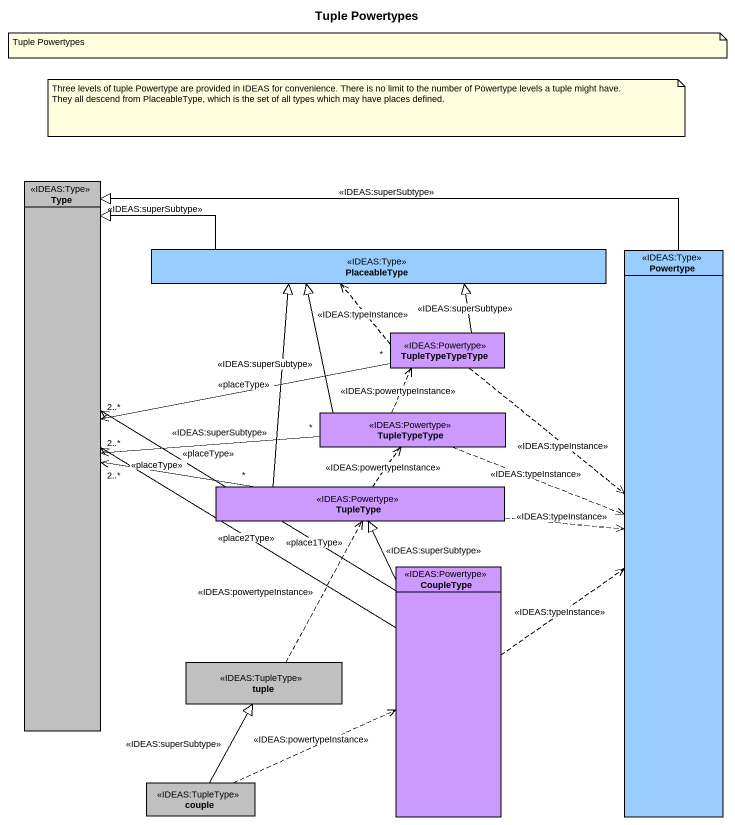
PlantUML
@startuml
title Tuple Powertypes
hide circle
hide empty members
class Type <<IDEAS:Type>> #C0C0C0
class PlaceableType <<IDEAS:Type>> #99CCFF
class Powertype <<IDEAS:Type>> #99CCFF
class TupleTypeTypeType <<IDEAS:Powertype>> #CC99FF
class TupleTypeType <<IDEAS:Powertype>> #CC99FF
class TupleType <<IDEAS:Powertype>> #CC99FF
class CoupleType <<IDEAS:Powertype>> #CC99FF
class tuple <<IDEAS:TupleType>> #C0C0C0
class couple <<IDEAS:TupleType>> #C0C0C0
PlaceableType -left-|> Type : <<IDEAS:superSubtype>>
Powertype -left-|> Type : <<IDEAS:superSubtype>>
TupleTypeTypeType "*" -left-> "2..*" Type : <<placeType>>
TupleTypeTypeType -up-|> PlaceableType : <<IDEAS:superSubtype>>
TupleTypeTypeType .up.> PlaceableType : <<IDEAS:typeInstance>>
TupleTypeTypeType ..> Powertype : <<IDEAS:typeInstance>>
TupleTypeType "*" -left-> "2..*" Type : <<placeType>>
TupleTypeType -up-|> PlaceableType : <<IDEAS:superSubtype>>
TupleTypeType .right.> Powertype : <<IDEAS:typeInstance>>
TupleTypeType .up.> TupleTypeTypeType : <<IDEAS:powertypeInstance>>
TupleType "*" -left-> "2..*" Type : <<placeType>>
TupleType -up-|> PlaceableType : <<IDEAS:superSubtype>>
TupleType .right.> Powertype : <<IDEAS:typeInstance>>
TupleType .up.> TupleTypeType : <<IDEAS:powertypeInstance>>
CoupleType -up-> Type : <<place1Type>>
CoupleType -up-> Type : <<place2Type>>
CoupleType .up.> Powertype : <<IDEAS:typeInstance>>
CoupleType -up-|> TupleType : <<IDEAS:superSubtype>>
tuple .up.> TupleType : <<IDEAS:powertypeInstance>>
couple .right.> CoupleType : <<IDEAS:powertypeInstance>>
couple -up-|> tuple : <<IDEAS:superSubtype>>
note as N1
  Tuple Powertypes
end note
note as N2
  Three levels of tuple Powertype are provided in IDEAS for convenience. There is no limit to the number of Powertype levels a tuple might have. They all descend from PlaceableType, which is the set of all types which may have places defined.
end note
@enduml
